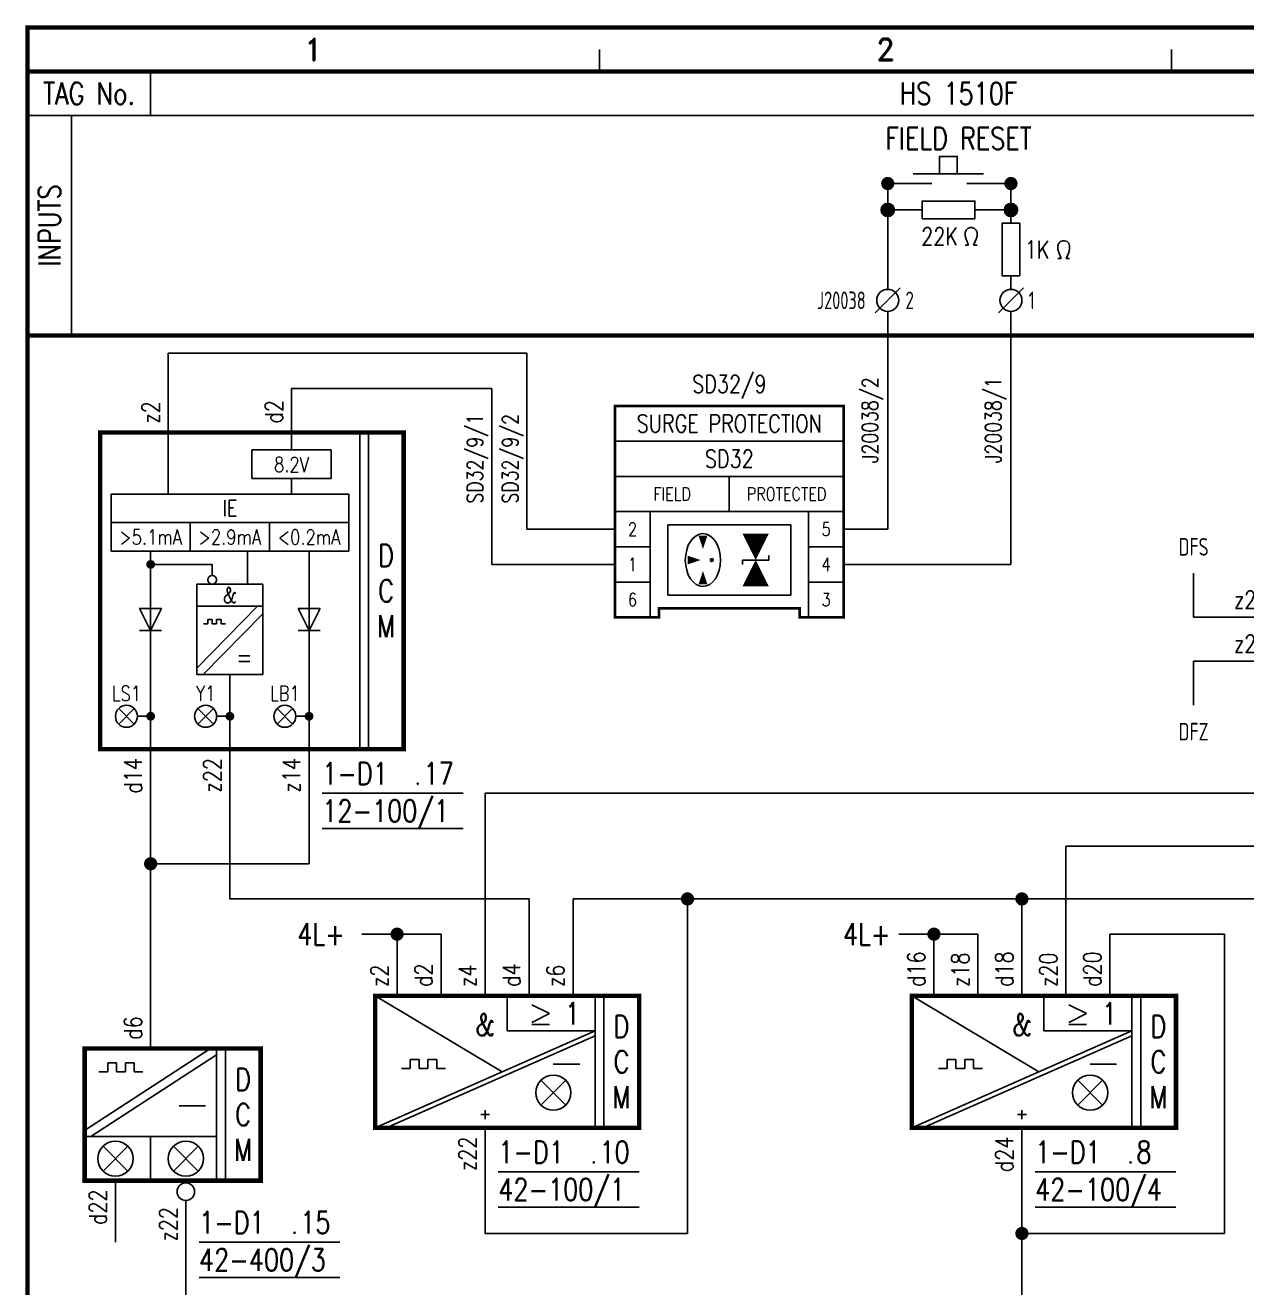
# Model space of a CAD drawing. Extents: x 0 to 414, y 0 to 285.
# Drawn here: x 15.7 to 154.5, y 141.8 to 285.2 of the extents above; entities that cross this region are included whole.
import ezdxf
from ezdxf.enums import TextEntityAlignment as Align

# ---------------------------------------------------------------- set-up
doc = ezdxf.new("R2010")
doc.units = 0
doc.header["$LTSCALE"] = 10
doc.header["$MEASUREMENT"] = 0
doc.layers.get('0').update_dxf_attribs({"linetype": 'CONTINUOUS'})
for name, color, linetype in [('ADD', 7, 'CONTINUOUS'), ('CATALOGUE', 7, 'CONTINUOUS'), ('COL', 7, 'CONTINUOUS'), ('COM', 6, 'CONTINUOUS'), ('COUNTER', 7, 'CONTINUOUS'), ('DES', 2, 'CONTINUOUS'), ('GROUP', 2, 'CONTINUOUS'), ('LAB', 2, 'CONTINUOUS'), ('LOCATION', 7, 'CONTINUOUS'), ('PCABGREY-0_22', 7, 'CONTINUOUS'), ('PREFIX', 2, 'CONTINUOUS'), ('RACK', 7, 'CONTINUOUS'), ('RECORD', 7, 'CONTINUOUS'), ('ROW', 7, 'CONTINUOUS'), ('SLOT', 7, 'CONTINUOUS'), ('SNA', 7, 'CONTINUOUS'), ('SPOTS', 3, 'CONTINUOUS'), ('TEXT', 2, 'CONTINUOUS'), ('TPOL', 2, 'CONTINUOUS'), ('UPS', 2, 'CONTINUOUS'), ('WIRENOS', 4, 'CONTINUOUS'), ('XR_FUNCTION', 7, 'CONTINUOUS'), ('XR_MAIN', 2, 'CONTINUOUS'), ('ZONE', 4, 'CONTINUOUS')]:
    doc.layers.add(name, color=color, linetype=linetype)
doc.styles.add('CATALOGU', font='ISOCP.shx', dxfattribs={"height": 2.5})
doc.styles.add('CROSSREF', font='ROMANS.shx', dxfattribs={"width": 0.8, "height": 1})
doc.styles.add('FUNCTION', font='ISOCP.shx', dxfattribs={"height": 2.5})
doc.styles.add('GROUP', font='romans.shx', dxfattribs={"width": 0.8, "height": 2.5})
doc.styles.add('LOCATION', font='ISOCP.shx', dxfattribs={"height": 2.5})
doc.styles.add('PINS', font='romans.shx', dxfattribs={"width": 0.8})
doc.styles.add('RACK', font='romans.shx', dxfattribs={"width": 0.8, "height": 2})
doc.styles.add('REFERENC', font='ISOCP.shx', dxfattribs={"height": 2.5})
doc.styles.add('ROMAND', font='ROMAND')
doc.styles.add('ROMANS', font='romans.shx', dxfattribs={"width": 0.8})
doc.styles.add('SLOT', font='romans.shx', dxfattribs={"width": 0.8, "height": 2})
doc.styles.add('SYMBOL', font='ISOCP.shx', dxfattribs={"height": 2.5})
doc.styles.add('TERMINAL', font='ISOCP.shx', dxfattribs={"height": 2.5})
doc.styles.add('ZONE', font='ISOCP.shx', dxfattribs={"height": 2.5})

# ---------------------------------------------------------------- blocks, each defined once
blk = doc.blocks.new('HS-A3LG1')
at = {"color": 1}
for p, q in [((81, 280), (81, 282.5)), ((146, 280), (146, 282.5)), ((30, 275), (30, 280)), ((404, 275), (16, 275)), ((21, 275), (21, 250))]:
    blk.add_line(p, q, dxfattribs=at)
at = {"color": 1, "const_width": 0.5}
blk.add_lwpolyline([(16, 3), (409, 3), (409, 285), (16, 285)], close=True, dxfattribs=at)
for points in [[(16, 280), (404, 280)], [(404, 250), (16, 250)]]:
    blk.add_lwpolyline(points, dxfattribs=at)
at = {"color": 2, "style": 'ROMAND'}
for s, p in [('1', (48.5, 282.5)), ('2', (113.5, 282.5))]:
    blk.add_text(s, height=2.5, dxfattribs=at).set_placement(p, align=Align.MIDDLE)
at = {"color": 1, "style": 'ROMANS', "width": 0.8}
blk.add_text('TAG No.', height=2.5, dxfattribs=at).set_placement((23, 277.5), align=Align.MIDDLE)
blk.add_text('INPUTS', height=2.5, rotation=90, dxfattribs=at).set_placement((18.5, 262.5), align=Align.MIDDLE)
at = {"layer": 'COL', "style": 'ROMAND', "flags": 9}
for tag, p in [('COL1', (48.5, 282.5)), ('COL2', (113.5, 282.5)), ('COL3', (178.5, 282.5)), ('COL4', (243.5, 282.5)), ('COL5', (308.5, 282.5)), ('COL6', (373.5, 282.5))]:
    blk.add_attdef(tag, p, '', height=2.5, dxfattribs=at)
at = {"layer": 'ROW', "style": 'ROMAND', "flags": 9}
for tag, p in [('ROW1', (406.5, 249.5)), ('ROW2', (406.5, 188.5)), ('ROW3', (406.5, 127.5)), ('ROW4', (406.5, 66.5))]:
    blk.add_attdef(tag, p, '', height=2.5, dxfattribs=at)
at = {"layer": 'UPS', "color": 3, "style": 'ROMANS', "width": 0.8, "flags": 8}
blk.add_attdef('PROJS->NOMPRO', text='', height=1.7, rotation=90, dxfattribs=at).set_placement((13.5, 35), align=Align.MIDDLE_LEFT)
at = {"layer": 'UPS', "style": 'ROMANS', "width": 0.8, "flags": 8}
for tag, height, p in [('PLANOS->VERIF', 2.5, (293.5, 34.25)), ('PLANOS->CANVI1', 2.5, (109, 29.25)), ('PLANOS->NCAN1', 2.5, (149, 29.25)), ('PLANOS->DCAN1', 2.5, (262.5, 29.25)), ('PLANOS->ORIG', 2.5, (293.5, 29.25)), ('PLANOS->CANVI2', 2.5, (109, 24.25)), ('PLANOS->NCAN2', 2.5, (149, 24.25)), ('PLANOS->DCAN2', 2.5, (262.5, 24.25)), ('PLANOS->HECHF', 2.5, (293.5, 24.25)), ('PLANOS->CANVI3', 2.5, (109, 19.25)), ('PLANOS->NCAN3', 2.5, (149, 19.25)), ('PLANOS->DCAN3', 2.5, (262.5, 19.25)), ('PLANOS->HECHD', 2.5, (293.5, 19.25)), ('PLANOS->CANVI4', 2.5, (109, 14.25)), ('PLANOS->NCAN4', 2.5, (149, 14.25)), ('PLANOS->DCAN4', 2.5, (262.5, 14.25)), ('PLANOS->DATACREA', 2.5, (293.5, 14.25)), ('PLANOS->CANVI5', 2.5, (109, 9.25)), ('PLANOS->NCAN5', 2.5, (149, 9.25)), ('PLANOS->DCAN5', 2.5, (262.5, 9.25)), ('PLANOS->NR1', 2.5, (293.5, 9.25)), ('PROJS->DESCPRO3', 5, (345.5, 5.5)), ('PLANOS->PLANO', 5, (378.5, 5.5)), ('PLANOS->USER', 5, (402.75, 5.5)), ('PLANOS->NR2', 2.5, (293.5, 4.25))]:
    blk.add_attdef(tag, text='', height=height, dxfattribs=at).set_placement(p, align=Align.CENTER)
at = {"layer": 'UPS', "style": 'ROMANS', "width": 3.1263, "flags": 8}
blk.add_attdef('PLANOS->MCAN1', text='', height=2.5, rotation=0.061173, dxfattribs=at).set_placement((155, 31.6443), (254, 31.75), align=Align.FIT)
at = {"layer": 'UPS', "style": 'ROMANS', "flags": 8}
for tag, width, p, p2 in [('PLANOS->MCAN2', 3.0574, (155, 26.75), (254, 26.75)), ('PLANOS->MCAN3', 3.0574, (155, 21.75), (254, 21.75)), ('PLANOS->MCAN4', 3.0462, (155, 16.75), (254, 16.75)), ('PLANOS->MCAN5', 3.0574, (155, 11.75), (254, 11.75))]:
    blk.add_attdef(tag, text='', height=2.5, dxfattribs=dict(at, width=width)).set_placement(p, p2, align=Align.FIT)
at = {"layer": 'UPS', "style": 'ROMANS', "width": 0.8, "flags": 8}
blk.add_attdef('PLANOS->DENOM', (313.5, 24.25), '', height=2.5, dxfattribs=at)
at = {"layer": 'UPS', "color": 4, "style": 'ROMANS', "width": 0.8, "flags": 8}
for tag, p in [('PROJS->DESCPRO1', (303, 19.25)), ('PROJS->DESCPRO2', (303, 14.25))]:
    blk.add_attdef(tag, p, '', height=2.5, dxfattribs=at)
at = {"layer": 'UPS', "color": 3, "style": 'ROMANS', "width": 0.8, "flags": 8}
blk.add_attdef('PLANOS->PROTOTIPO', text='', height=1.7, dxfattribs=at).set_placement((39.5, 5.5), align=Align.MIDDLE_LEFT)
at = {"layer": 'UPS', "style": 'ROMANS', "width": 0.8, "flags": 8}
blk.add_attdef('PLANOS->OBS4', text='', height=2.5, dxfattribs=at).set_placement((107, 5.5), align=Align.MIDDLE_LEFT)
blk = doc.blocks.new('42-400-3')
for p, q in [((6.7929, 0), (-7.5, -9.2929)), ((7.5, 0), (7.5, -15)), ((8.5, 0), (8.5, -15)), ((7.5, -0.7071), (-6.7929, -10)), ((-5.875, -2.625), (-4.875, -2.625)), ((-4.875, -2.625), (-4.875, -1.625)), ((-4.875, -1.625), (-3.875, -1.625)), ((-3.875, -1.625), (-3.875, -2.625)), ((-3.875, -2.625), (-2.875, -2.625)), ((-2.875, -1.625), (-1.875, -1.625)), ((-2.875, -2.625), (-2.875, -1.625)), ((-1.875, -1.625), (-1.875, -2.625)), ((-1.875, -2.625), (-0.875, -2.625)), ((3.25, -6.5), (6.25, -6.5)), ((-7.5, -10), (7.5, -10)), ((0, -10), (0, -15)), ((-5.4142, -13.9142), (-2.5858, -11.0858)), ((-5.4142, -11.0858), (-2.5858, -13.9142)), ((2.5858, -11.0858), (5.4142, -13.9142)), ((2.5858, -13.9142), (5.4142, -11.0858)), ((5.5, -22), (21.5, -22)), ((21.5, -26), (5.5, -26))]:
    blk.add_line(p, q)
at = {"const_width": 0.5}
blk.add_lwpolyline([(-7.5, -15), (12.5, -15), (12.5, 0), (-7.5, 0)], close=True, dxfattribs=at)
for centre, radius in [((-4, -12.5), 2), ((4, -12.5), 2), ((4, -16.25), 1)]:
    blk.add_circle(centre, radius)
at = {"style": 'ROMANS', "width": 0.8}
for s, p in [('D', (10.5, -3.5)), ('C', (10.5, -7.5)), ('M', (10.5, -11.5))]:
    blk.add_text(s, height=2.5, dxfattribs=at).set_placement(p, align=Align.MIDDLE)
at = {"layer": 'ADD', "style": 'PINS', "width": 0.8, "flags": 1}
blk.add_attdef('ADD1', (15, -2), '', height=1.5, dxfattribs=at)
at = {"layer": 'COM', "style": 'PINS', "width": 0.8, "flags": 1}
blk.add_attdef('COM1', (15, -6), '', height=1.5, dxfattribs=at)
at = {"layer": 'DES', "style": 'PINS', "width": 0.8, "flags": 1}
blk.add_attdef('DES1', (15, -4), '', height=1.5, dxfattribs=at)
at = {"layer": 'GROUP', "style": 'GROUP', "width": 0.8, "flags": 1}
blk.add_attdef('GROUP', (15, -12), '', height=1.5, dxfattribs=at)
at = {"layer": 'LAB', "style": 'PINS', "width": 0.8}
blk.add_attdef('LAB1', text='', height=2.5, dxfattribs=at).set_placement((5.5, -24), align=Align.MIDDLE_LEFT)
at = {"layer": 'RACK', "style": 'RACK', "width": 0.8}
blk.add_attdef('RACK', (5.5, -21), '', height=2.5, dxfattribs=at)
at = {"layer": 'SLOT', "style": 'SLOT', "width": 0.8}
blk.add_attdef('SLOT', (17, -21), '', height=2.5, dxfattribs=at)
at = {"layer": 'SNA', "style": 'SYMBOL', "width": 0.8, "flags": 1}
blk.add_attdef('SNA', (15, -10), '', height=1.5, dxfattribs=at)
at = {"layer": 'TEXT', "color": 3, "style": 'PINS', "width": 0.8}
blk.add_text('d6', height=2, rotation=90, dxfattribs=at).set_placement((-2, 1), align=Align.MIDDLE_LEFT)
at = {"layer": 'TEXT', "style": 'ROMANS', "width": 0.8}
blk.add_text('.', height=2, dxfattribs=at).set_placement((16, -21))
at = {"layer": 'TPOL', "style": 'PINS', "width": 0.8}
blk.add_attdef('CN1', (-1, 1), '', height=2, rotation=90, dxfattribs=at)
for tag, p in [('CN2', (-5, -16)), ('CN3', (3, -18))]:
    blk.add_attdef(tag, text='', height=2, rotation=90, dxfattribs=at).set_placement(p, align=Align.RIGHT)
at = {"layer": 'XR_FUNCTION', "style": 'FUNCTION', "width": 0.8, "flags": 1}
blk.add_attdef('XR_FUNCTION', (15, -8), '', height=1.5, dxfattribs=at)
at = {"layer": 'XR_MAIN', "style": 'CROSSREF', "width": 0.8, "flags": 1}
blk.add_attdef('XR_MAIN', (15, -14), '', height=1.5, dxfattribs=at)
blk = doc.blocks.new('42-100-1')
for p, q in [((-2.5, 0), (11.9231, -8.6538)), ((12.5, 0), (12.5, -4)), ((22.5, 0), (22.5, -15)), ((23.5, 0), (23.5, -15)), ((15.3254, -1.0188), (17.3254, -2.0188)), ((15.3254, -3.0188), (17.3254, -2.0188)), ((22.5, -4), (-2.5, -15)), ((12.5, -4), (22.5, -4)), ((15.3254, -3.2688), (17.3254, -3.2688)), ((22.5, -4.5463), (-1.2585, -15)), ((0.5, -8.25), (1.5, -8.25)), ((1.5, -7.25), (2.5, -7.25)), ((1.5, -8.25), (1.5, -7.25)), ((2.5, -7.25), (2.5, -8.25)), ((2.5, -8.25), (3.5, -8.25)), ((3.5, -8.25), (3.5, -7.25)), ((3.5, -7.25), (4.5, -7.25)), ((4.5, -7.25), (4.5, -8.25)), ((4.5, -8.25), (5.5, -8.25)), ((17.75, -7.75), (20.75, -7.75)), ((16.3358, -9.5858), (19.1642, -12.4142)), ((16.3358, -12.4142), (19.1642, -9.5858)), ((9.5, -13.5), (10.5, -13.5)), ((10, -13), (10, -14)), ((11.5, -20), (27.5, -20)), ((27.5, -24), (11.5, -24))]:
    blk.add_line(p, q)
at = {"const_width": 0.5}
blk.add_lwpolyline([(-2.5, -15), (27.5, -15), (27.5, 0), (-2.5, 0)], close=True, dxfattribs=at)
blk.add_circle((17.75, -11), 2)
at = {"style": 'ROMANS', "width": 0.8}
blk.add_text('1', height=2.5, dxfattribs=at).set_placement((19.0754, -3.2688))
blk.add_text('&', height=2.5, dxfattribs=at).set_placement((10, -4.5), align=Align.CENTER)
for s, p in [('D', (25.5, -3.5)), ('C', (25.5, -7.5)), ('M', (25.5, -11.5))]:
    blk.add_text(s, height=2.5, dxfattribs=at).set_placement(p, align=Align.MIDDLE)
at = {"layer": 'ADD', "style": 'PINS', "width": 0.8, "flags": 1}
blk.add_attdef('ADD1', (30, -2), '', height=1.5, dxfattribs=at)
at = {"layer": 'COM', "style": 'PINS', "width": 0.8, "flags": 1}
blk.add_attdef('COM1', (30, -6), '', height=1.5, dxfattribs=at)
at = {"layer": 'DES', "style": 'PINS', "width": 0.8, "flags": 1}
blk.add_attdef('DES1', (30, -4), '', height=1.5, dxfattribs=at)
at = {"layer": 'GROUP', "style": 'GROUP', "width": 0.8, "flags": 1}
blk.add_attdef('GROUP', (30, -12), '', height=1.5, dxfattribs=at)
at = {"layer": 'LAB', "style": 'PINS', "width": 0.8}
blk.add_attdef('LAB1', text='', height=2.5, dxfattribs=at).set_placement((11.5, -22), align=Align.MIDDLE_LEFT)
at = {"layer": 'RACK', "style": 'RACK', "width": 0.8}
blk.add_attdef('RACK', (11.5, -19), '', height=2.5, dxfattribs=at)
at = {"layer": 'SLOT', "style": 'SLOT', "width": 0.8}
blk.add_attdef('SLOT', (23, -19), '', height=2.5, dxfattribs=at)
at = {"layer": 'SNA', "style": 'SYMBOL', "width": 0.8, "flags": 1}
blk.add_attdef('SNA', (30, -10), '', height=1.5, dxfattribs=at)
at = {"layer": 'TEXT', "color": 3, "style": 'PINS', "width": 0.8}
blk.add_text('z2', height=2, rotation=90, dxfattribs=at).set_placement((-2, 1), align=Align.MIDDLE_LEFT)
at = {"layer": 'TEXT', "style": 'ROMANS', "width": 0.8}
blk.add_text('.', height=2, dxfattribs=at).set_placement((22, -19))
at = {"layer": 'TPOL', "style": 'PINS', "width": 0.8}
for tag, p in [('CN1', (-1, 1)), ('CN2', (4, 1)), ('CN3', (9, 1)), ('CN4', (14, 1)), ('CN5', (19, 1))]:
    blk.add_attdef(tag, p, '', height=2, rotation=90, dxfattribs=at)
blk.add_attdef('CN6', text='', height=2, rotation=90, dxfattribs=at).set_placement((9, -16), align=Align.RIGHT)
at = {"layer": 'XR_FUNCTION', "style": 'FUNCTION', "width": 0.8, "flags": 1}
blk.add_attdef('XR_FUNCTION', (30, -8), '', height=1.5, dxfattribs=at)
at = {"layer": 'XR_MAIN', "style": 'CROSSREF', "width": 0.8, "flags": 1}
blk.add_attdef('XR_MAIN', (30, -14), '', height=1.5, dxfattribs=at)
blk = doc.blocks.new('12-100-1')
for p, q in [((0, -7), (0, 0)), ((14, 0), (14, -2)), ((21.75, 0), (21.75, -36)), ((22.75, 0), (22.75, -36)), ((18.5, -2), (9.5, -2)), ((9.5, -2), (9.5, -5.25)), ((18.5, -5.25), (18.5, -2)), ((9.5, -5.25), (18.5, -5.25)), ((14, -7), (14, -5.25)), ((20.5, -7), (-6.5, -7)), ((-6.5, -7), (-6.5, -13.5)), ((20.5, -13.5), (20.5, -7)), ((20.5, -10.25), (-6.5, -10.25)), ((2.5, -13.5), (2.5, -10.25)), ((11.5, -10.25), (11.5, -13.5)), ((-6.5, -13.5), (20.5, -13.5)), ((-2, -36), (-2, -13.5)), ((9, -17.25), (9, -13.5)), ((16, -36), (16, -13.5)), ((5, -15), (-2, -15)), ((5, -16.25), (5, -15)), ((3.25, -17.25), (3.25, -27.5)), ((10.75, -17.25), (3.25, -17.25)), ((10.75, -27.5), (10.75, -17.25)), ((-0.75, -20), (-3.25, -20)), ((-2, -22.5), (-3.25, -20)), ((-0.75, -20), (-2, -22.5)), ((10.75, -19.75), (3.25, -19.75)), ((10.1479, -19.75), (3.25, -26.7929)), ((17.25, -20), (14.75, -20)), ((16, -22.5), (14.75, -20)), ((17.25, -20), (16, -22.5)), ((10.75, -20.596), (3.9571, -27.5)), ((4.5, -21.25), (5, -21.25)), ((4.5, -21.75), (4.5, -21.25)), ((5, -21.25), (5, -21.75)), ((5.5, -21.25), (6, -21.25)), ((5.5, -21.75), (5.5, -21.25)), ((6, -21.25), (6, -21.75)), ((-3.25, -22.5), (-0.75, -22.5)), ((4, -21.75), (4.5, -21.75)), ((5, -21.75), (5.5, -21.75)), ((6, -21.75), (6.5, -21.75)), ((14.75, -22.5), (17.25, -22.5)), ((8.0125, -25.4), (9.2875, -25.4)), ((8.0125, -26.0375), (9.2875, -26.0375)), ((3.25, -27.5), (10.75, -27.5)), ((7, -36), (7, -27.5)), ((-5.6339, -31.3661), (-3.8661, -33.1339)), ((-5.6339, -33.1339), (-3.8661, -31.3661)), ((3.3661, -33.1339), (5.1339, -31.3661)), ((3.3661, -31.3661), (5.1339, -33.1339)), ((12.3661, -31.3661), (14.1339, -33.1339)), ((12.3661, -33.1339), (14.1339, -31.3661)), ((-2, -32.25), (-3.5, -32.25)), ((7, -32.25), (5.5, -32.25)), ((16, -32.25), (14.5, -32.25)), ((17.5, -41), (33.5, -41)), ((33.5, -45), (17.5, -45))]:
    blk.add_line(p, q)
at = {"const_width": 0.5}
blk.add_lwpolyline([(-7.75, -36), (26.75, -36), (26.75, 0), (-7.75, 0)], close=True, dxfattribs=at)
for points in [[(-1.75, -15, -1), (-2.25, -15, -1)], [(-2.25, -32.25, 1), (-1.75, -32.25, 1)], [(6.75, -32.25, 1), (7.25, -32.25, 1)], [(15.75, -32.25, 1), (16.25, -32.25, 1)]]:
    blk.add_lwpolyline(points, format="xyb", close=True, dxfattribs=at)
for centre, radius in [((5, -16.75), 0.5), ((-4.75, -32.25), 1.25), ((4.25, -32.25), 1.25), ((13.25, -32.25), 1.25)]:
    blk.add_circle(centre, radius)
at = {"style": 'ROMANS', "width": 0.8}
for s, height, p in [('8.2V', 1.7, (14, -4.5)), ('IE', 1.8, (7, -9.5)), ('>5.1mA', 1.7, (-2, -12.75)), ('>2.9mA', 1.7, (7, -12.75)), ('<0.2mA', 1.7, (16, -12.75)), ('&', 1.8, (7, -19.375)), ('LS1', 1.7, (-4.75, -30.5)), ('Y1', 1.7, (4.25, -30.5)), ('LB1', 1.7, (13.25, -30.5))]:
    blk.add_text(s, height=height, dxfattribs=at).set_placement(p, align=Align.CENTER)
for s, p in [('D', (24.75, -14)), ('C', (24.75, -18)), ('M', (24.75, -22))]:
    blk.add_text(s, height=2.5, dxfattribs=at).set_placement(p, align=Align.MIDDLE)
at = {"layer": 'ADD', "style": 'PINS', "width": 0.8, "flags": 1}
blk.add_attdef('ADD1', (29, -23), '', height=1.5, dxfattribs=at)
at = {"layer": 'COM', "style": 'PINS', "width": 0.8, "flags": 1}
blk.add_attdef('COM1', (29, -27), '', height=1.5, dxfattribs=at)
at = {"layer": 'DES', "style": 'PINS', "width": 0.8, "flags": 1}
blk.add_attdef('DES1', (29, -25), '', height=1.5, dxfattribs=at)
at = {"layer": 'GROUP', "style": 'GROUP', "width": 0.8, "flags": 1}
blk.add_attdef('GROUP', (29, -33), '', height=1.5, dxfattribs=at)
at = {"layer": 'LAB', "style": 'PINS', "width": 0.8}
blk.add_attdef('LAB1', text='', height=2.5, dxfattribs=at).set_placement((17.5, -43), align=Align.MIDDLE_LEFT)
at = {"layer": 'RACK', "style": 'RACK', "width": 0.8}
blk.add_attdef('RACK', (17.5, -40), '', height=2.5, dxfattribs=at)
at = {"layer": 'SLOT', "style": 'SLOT', "width": 0.8}
blk.add_attdef('SLOT', (29, -40), '', height=2.5, dxfattribs=at)
at = {"layer": 'SNA', "style": 'SYMBOL', "width": 0.8, "flags": 1}
blk.add_attdef('SNA', (29, -31), '', height=1.5, dxfattribs=at)
at = {"layer": 'TEXT', "color": 3, "style": 'PINS', "width": 0.8}
blk.add_text('z2', height=2, rotation=90, dxfattribs=at).set_placement((-2, 1), align=Align.MIDDLE_LEFT)
at = {"layer": 'TEXT', "style": 'ROMANS', "width": 0.8}
blk.add_text('.', height=2, dxfattribs=at).set_placement((28, -40))
at = {"layer": 'TPOL', "style": 'PINS', "width": 0.8}
for tag, p in [('CN1', (-1, 1)), ('CN2', (13, 1))]:
    blk.add_attdef(tag, p, '', height=2, rotation=90, dxfattribs=at)
for tag, p in [('CN3', (-3, -37)), ('CN4', (6, -37)), ('CN5', (15, -37))]:
    blk.add_attdef(tag, text='', height=2, rotation=90, dxfattribs=at).set_placement(p, align=Align.RIGHT)
at = {"layer": 'XR_FUNCTION', "style": 'FUNCTION', "width": 0.8, "flags": 1}
blk.add_attdef('XR_FUNCTION', (29, -29), '', height=1.5, dxfattribs=at)
at = {"layer": 'XR_MAIN', "style": 'CROSSREF', "width": 0.8, "flags": 1}
blk.add_attdef('XR_MAIN', (29, -35), '', height=1.5, dxfattribs=at)
blk = doc.blocks.new('42-100-4')
for p, q in [((-2.5, 0), (11.9231, -8.6538)), ((12.5, 0), (12.5, -4)), ((22.5, 0), (22.5, -15)), ((23.5, 0), (23.5, -15)), ((15.3254, -1.0188), (17.3254, -2.0188)), ((15.3254, -3.0188), (17.3254, -2.0188)), ((22.5, -4), (-2.5, -15)), ((12.5, -4), (22.5, -4)), ((15.3254, -3.2688), (17.3254, -3.2688)), ((22.5, -4.5463), (-1.2585, -15)), ((0.5, -8.25), (1.5, -8.25)), ((1.5, -7.25), (2.5, -7.25)), ((1.5, -8.25), (1.5, -7.25)), ((2.5, -7.25), (2.5, -8.25)), ((2.5, -8.25), (3.5, -8.25)), ((3.5, -8.25), (3.5, -7.25)), ((3.5, -7.25), (4.5, -7.25)), ((4.5, -7.25), (4.5, -8.25)), ((4.5, -8.25), (5.5, -8.25)), ((17.75, -7.75), (20.75, -7.75)), ((16.3358, -9.5858), (19.1642, -12.4142)), ((16.3358, -12.4142), (19.1642, -9.5858)), ((9.5, -13.5), (10.5, -13.5)), ((10, -13), (10, -14)), ((11.5, -20), (27.5, -20)), ((27.5, -24), (11.5, -24))]:
    blk.add_line(p, q)
at = {"const_width": 0.5}
blk.add_lwpolyline([(-2.5, -15), (27.5, -15), (27.5, 0), (-2.5, 0)], close=True, dxfattribs=at)
blk.add_circle((17.75, -11), 2)
for p in [(0, 0), (5, 0), (10, 0), (15, 0), (20, 0), (10, -15)]:
    blk.add_point(p)
at = {"style": 'ROMANS', "width": 0.8}
blk.add_text('1', height=2.5, dxfattribs=at).set_placement((19.0754, -3.2688))
blk.add_text('&', height=2.5, dxfattribs=at).set_placement((10, -4.5), align=Align.CENTER)
for s, p in [('D', (25.5, -3.5)), ('C', (25.5, -7.5)), ('M', (25.5, -11.5))]:
    blk.add_text(s, height=2.5, dxfattribs=at).set_placement(p, align=Align.MIDDLE)
at = {"layer": 'ADD', "style": 'PINS', "width": 0.8, "flags": 1}
blk.add_attdef('ADD1', (30, -2), '', height=1.5, dxfattribs=at)
at = {"layer": 'COM', "style": 'PINS', "width": 0.8, "flags": 1}
blk.add_attdef('COM1', (30, -6), '', height=1.5, dxfattribs=at)
at = {"layer": 'DES', "style": 'PINS', "width": 0.8, "flags": 1}
blk.add_attdef('DES1', (30, -4), '', height=1.5, dxfattribs=at)
at = {"layer": 'GROUP', "style": 'GROUP', "width": 0.8, "flags": 1}
blk.add_attdef('GROUP', (30, -12), '', height=1.5, dxfattribs=at)
at = {"layer": 'LAB', "style": 'PINS', "width": 0.8}
blk.add_attdef('LAB1', text='', height=2.5, dxfattribs=at).set_placement((11.5, -22), align=Align.MIDDLE_LEFT)
at = {"layer": 'RACK', "style": 'RACK', "width": 0.8}
blk.add_attdef('RACK', (11.5, -19), '', height=2.5, dxfattribs=at)
at = {"layer": 'SLOT', "style": 'SLOT', "width": 0.8}
blk.add_attdef('SLOT', (23, -19), '', height=2.5, dxfattribs=at)
at = {"layer": 'SNA', "style": 'SYMBOL', "width": 0.8, "flags": 1}
blk.add_attdef('SNA', (30, -10), '', height=1.5, dxfattribs=at)
at = {"layer": 'TEXT', "color": 3, "style": 'PINS', "width": 0.8}
blk.add_text('d16', height=2, rotation=90, dxfattribs=at).set_placement((-2, 1), align=Align.MIDDLE_LEFT)
at = {"layer": 'TEXT', "style": 'ROMANS', "width": 0.8}
blk.add_text('.', height=2, dxfattribs=at).set_placement((22, -19))
at = {"layer": 'TPOL', "style": 'PINS', "width": 0.8}
for tag, p in [('CN1', (-1, 1)), ('CN2', (4, 1)), ('CN3', (9, 1)), ('CN4', (14, 1)), ('CN5', (19, 1))]:
    blk.add_attdef(tag, p, '', height=2, rotation=90, dxfattribs=at)
blk.add_attdef('CN6', text='', height=2, rotation=90, dxfattribs=at).set_placement((9, -16), align=Align.RIGHT)
at = {"layer": 'XR_FUNCTION', "style": 'FUNCTION', "width": 0.8, "flags": 1}
blk.add_attdef('XR_FUNCTION', (30, -8), '', height=1.5, dxfattribs=at)
at = {"layer": 'XR_MAIN', "style": 'CROSSREF', "width": 0.8, "flags": 1}
blk.add_attdef('XR_MAIN', (30, -14), '', height=1.5, dxfattribs=at)
blk = doc.blocks.new('22-100-1')
for p, q in [((-17.5, -5), (-17.5, 0)), ((16.5282, 0), (-7.5, -14.4169)), ((-7.5, 0), (4.5141, -7.2085)), ((17.5, 0), (17.5, -15)), ((18.5, 0), (18.5, -15)), ((17.5, -0.5831), (-6.5282, -15)), ((-7.5, -5), (-17.5, -5)), ((12.25, -5.5), (15.25, -5.5)), ((-4.5, -6.5), (-3.5, -6.5)), ((-4.5, -7.5), (-4.5, -6.5)), ((-3.5, -6.5), (-3.5, -7.5)), ((-2.5, -6.5), (-1.5, -6.5)), ((-2.5, -7.5), (-2.5, -6.5)), ((-1.5, -6.5), (-1.5, -7.5)), ((-5.5, -7.5), (-4.5, -7.5)), ((-3.5, -7.5), (-2.5, -7.5)), ((-1.5, -7.5), (-0.5, -7.5)), ((8.25, -7.5), (12.25, -7.5)), ((10.25, -10.9641), (8.25, -7.5)), ((12.25, -7.5), (10.25, -10.9641)), ((13.3358, -8.0858), (16.1642, -10.9142)), ((13.3358, -10.9142), (16.1642, -8.0858)), ((-7.5, -10), (-17.5, -10)), ((-17.5, -10), (-17.5, -15)), ((1.5, -12), (-0.2321, -13)), ((-0.2321, -12), (-0.2321, -14)), ((1.5, -14), (1.5, -12)), ((3, -13), (-1.5, -13)), ((-0.2321, -13), (1.5, -14)), ((4.5, -13.5), (5.5, -13.5)), ((5, -13), (5, -14)), ((14.5, -13.5), (15.5, -13.5)), ((16.5, -20), (32.5, -20)), ((32.5, -24), (16.5, -24))]:
    blk.add_line(p, q)
at = {"const_width": 0.5}
blk.add_lwpolyline([(-7.5, -15), (22.5, -15), (22.5, 0), (-7.5, 0)], close=True, dxfattribs=at)
blk.add_circle((14.75, -9.5), 2)
at = {"style": 'ROMANS', "width": 0.8}
blk.add_text('&', height=2.5, dxfattribs=at).set_placement((5, -4), align=Align.CENTER)
for s, p in [('D', (20.5, -3.5)), ('C', (20.5, -7.5)), ('M', (20.5, -11.5))]:
    blk.add_text(s, height=2.5, dxfattribs=at).set_placement(p, align=Align.MIDDLE)
at = {"layer": 'ADD', "style": 'PINS', "width": 0.8, "flags": 1}
blk.add_attdef('ADD1', (25, -2), '', height=1.5, dxfattribs=at)
at = {"layer": 'COM', "style": 'PINS', "width": 0.8, "flags": 1}
blk.add_attdef('COM1', (25, -6), '', height=1.5, dxfattribs=at)
at = {"layer": 'DES', "style": 'PINS', "width": 0.8, "flags": 1}
blk.add_attdef('DES1', (25, -4), '', height=1.5, dxfattribs=at)
at = {"layer": 'GROUP', "style": 'GROUP', "width": 0.8, "flags": 1}
blk.add_attdef('GROUP', (25, -12), '', height=1.5, dxfattribs=at)
at = {"layer": 'LAB', "style": 'PINS', "width": 0.8}
blk.add_attdef('LAB1', text='', height=2.5, dxfattribs=at).set_placement((16.5, -22), align=Align.MIDDLE_LEFT)
at = {"layer": 'LOCATION', "style": 'LOCATION', "width": 0.8}
blk.add_attdef('LOCATION', text='', height=2, dxfattribs=at).set_placement((-17.5, 2), align=Align.CENTER)
blk.add_attdef('ZONE', text='', height=2, dxfattribs=at).set_placement((-17.5, -17), align=Align.TOP_CENTER)
at = {"layer": 'RACK', "style": 'RACK', "width": 0.8}
blk.add_attdef('RACK', (16.5, -19), '', height=2.5, dxfattribs=at)
at = {"layer": 'SLOT', "style": 'SLOT', "width": 0.8}
blk.add_attdef('SLOT', (28, -19), '', height=2.5, dxfattribs=at)
at = {"layer": 'SNA', "style": 'SYMBOL', "width": 0.8, "flags": 1}
blk.add_attdef('SNA', (25, -10), '', height=1.5, dxfattribs=at)
at = {"layer": 'TEXT', "color": 3, "style": 'PINS', "width": 0.8}
blk.add_text('z2', height=2, rotation=90, dxfattribs=at).set_placement((-2, 1), align=Align.MIDDLE_LEFT)
at = {"layer": 'TEXT', "style": 'ROMANS', "width": 0.8}
blk.add_text('.', height=2, dxfattribs=at).set_placement((27, -19))
at = {"layer": 'TPOL', "style": 'PINS', "width": 0.8}
for tag, p in [('CN1', (-1, 1)), ('CN2', (9, 1))]:
    blk.add_attdef(tag, p, '', height=2, rotation=90, dxfattribs=at)
for tag, p in [('CN6', (-9, -4)), ('CN7', (-9, -9))]:
    blk.add_attdef(tag, text='', height=2, dxfattribs=at).set_placement(p, align=Align.RIGHT)
for tag, p in [('CN3', (-6, -16)), ('CN4', (4, -16)), ('CN5', (14, -16))]:
    blk.add_attdef(tag, text='', height=2, rotation=90, dxfattribs=at).set_placement(p, align=Align.RIGHT)
at = {"layer": 'XR_FUNCTION', "style": 'FUNCTION', "width": 0.8, "flags": 1}
blk.add_attdef('XR_FUNCTION', (25, -8), '', height=1.5, dxfattribs=at)
at = {"layer": 'XR_MAIN', "style": 'CROSSREF', "width": 0.8, "flags": 1}
blk.add_attdef('XR_MAIN', (25, -14), '', height=1.5, dxfattribs=at)
blk = doc.blocks.new('TERM01')
blk.add_line((1.4142, 1.4142), (-1.4142, -1.4142))
blk.add_circle((0, 0), 1.25)
at = {"layer": 'CATALOGUE', "style": 'CATALOGU', "width": 0.8, "flags": 9}
blk.add_attdef('CATALOGUE', (2, -3.5), '', height=0.5, dxfattribs=at)
at = {"layer": 'COUNTER', "style": 'SYMBOL', "width": 0.8, "flags": 8}
blk.add_attdef('COUNTER', text='', height=2, dxfattribs=at).set_placement((2, 0), align=Align.MIDDLE_LEFT)
at = {"layer": 'LOCATION', "style": 'LOCATION', "width": 0.8, "flags": 1}
blk.add_attdef('LOCATION', (2, -4.25), '', height=0.5, dxfattribs=at)
at = {"layer": 'PREFIX', "style": 'TERMINAL', "width": 0.8}
blk.add_attdef('PREFIX', text='', height=2, dxfattribs=at).set_placement((-2.5, 0), align=Align.MIDDLE_RIGHT)
at = {"layer": 'RECORD', "style": 'REFERENC', "width": 0.8, "flags": 9}
blk.add_attdef('RECORD', (2, -2.75), '', height=0.5, dxfattribs=at)
at = {"layer": 'SNA', "style": 'SYMBOL', "width": 0.8, "flags": 9}
blk.add_attdef('SNA', (2, -2), '', height=0.5, dxfattribs=at)
at = {"layer": 'TPOL', "style": 'PINS', "width": 0.8, "flags": 9}
blk.add_attdef('CN2', (0, 1.5), '', height=0.5, dxfattribs=at)
blk.add_attdef('CN1', text='', height=0.5, dxfattribs=at).set_placement((0, -1.5), align=Align.TOP_LEFT)
at = {"layer": 'ZONE', "style": 'ZONE', "width": 0.8, "flags": 1}
blk.add_attdef('ZONE', (2, -5), '', height=0.5, dxfattribs=at)
blk = doc.blocks.new('DOT')
for radius in [0.75, 0.65, 0.55, 0.45, 0.35, 0.25, 0.15, 0.05]:
    blk.add_circle((0, 0), radius)
blk = doc.blocks.new('OHM')
for p, q in [((-0.3338, 0.714), (-0.2858, 0.8572)), ((-0.2858, 0.8572), (-0.1906, 0.9524)), ((-0.1906, 0.9524), (-0.0478, 1)), ((-0.0478, 1), (0.0478, 1)), ((0.1906, 0.9524), (0.0478, 1)), ((0.2858, 0.8572), (0.1906, 0.9524)), ((0.3338, 0.714), (0.2858, 0.8572)), ((-0.3342, 0), (-0.143, 0)), ((-0.3338, 0.5224), (-0.3338, 0.714)), ((-0.2858, 0.3332), (-0.3338, 0.5224)), ((-0.143, 0), (-0.2858, 0.3332)), ((0.143, 0), (0.2858, 0.3332)), ((0.3342, 0), (0.143, 0)), ((0.2858, 0.3332), (0.3338, 0.5224)), ((0.3338, 0.5224), (0.3338, 0.714))]:
    blk.add_line(p, q)

msp = doc.modelspace()

# ---------------------------------------------------------------- linework, layer by layer
for p, q in [((108.75, 238), (82.75, 238)), ((108.75, 234), (82.75, 234)), ((95.75, 234), (95.75, 230)), ((108.75, 230), (82.75, 230)), ((86.75, 230), (86.75, 218)), ((104.75, 218), (104.75, 230)), ((88.75, 228.5), (102.75, 228.5)), ((88.75, 220.5), (88.75, 228.5)), ((102.75, 228.5), (102.75, 220.5)), ((86.75, 226), (82.75, 226)), ((108.75, 226), (104.75, 226)), ((97.25, 224.5), (100.25, 224.5)), ((97.25, 224.5), (97.25, 224)), ((100.25, 224.5), (100.25, 225)), ((86.75, 222), (82.75, 222)), ((108.75, 222), (104.75, 222)), ((102.75, 220.5), (88.75, 220.5))]:
    msp.add_line(p, q)
at = {"const_width": 0.3}
msp.add_lwpolyline([(103.75, 219), (103.75, 218), (108.75, 218), (108.75, 242), (82.75, 242), (82.75, 218), (87.75, 218), (87.75, 219)], close=True, dxfattribs=at)
for points in [[(98.75, 227.5, 3, 0, 0), (98.75, 224.5, 0, 0, 0)], [(92.75, 227.25, 1, 0, 0), (92.75, 225.75, 0, 0, 0)], [(98.75, 221.5, 3, 0, 0), (98.75, 224.5, 0, 0, 0)], [(91, 224.5, 1, 0, 0), (92.5, 224.5, 0, 0, 0)], [(92.75, 221.75, 1, 0, 0), (92.75, 223.25, 0, 0, 0)]]:
    msp.add_lwpolyline(points, format="xyseb")
at = {"const_width": 0.25}
msp.add_lwpolyline([(93.625, 224.5, 1), (93.875, 224.5, 1)], format="xyb", close=True, dxfattribs=at)
msp.add_ellipse((92.75, 224.5), major_axis=(0, -3), ratio=0.6667)
at = {"layer": 'PCABGREY-0_22'}
for p, q in [((124.649, 268.357), (116.649, 268.357)), ((113.75, 264.2664), (113.75, 267.2664)), ((118.75, 267.2664), (113.75, 267.2664)), ((113.75, 267.2664), (118.75, 267.2664)), ((127.75, 267.2664), (122.75, 267.2664)), ((127.75, 267.2664), (122.75, 267.2664)), ((127.75, 264.2664), (127.75, 267.2664)), ((113.75, 255.25), (113.75, 264.2664)), ((113.75, 264.2664), (117.649, 264.2664)), ((127.75, 264.2664), (123.649, 264.2664)), ((127.75, 262.7664), (127.75, 264.2664)), ((127.75, 255.25), (127.75, 256.7664)), ((113.75, 228), (113.75, 252.75)), ((127.75, 252.75), (127.75, 224)), ((72.75, 248), (32, 248)), ((32, 239), (32, 248)), ((72.75, 228), (72.75, 248)), ((68.75, 244), (46, 244)), ((46, 239), (46, 244)), ((68.75, 224), (68.75, 244)), ((82.75, 230), (82.75, 226)), ((82.75, 230), (82.75, 226)), ((82.75, 230), (82.75, 226)), ((108.75, 230), (108.75, 226)), ((82.75, 228), (72.75, 228)), ((108.75, 228), (113.75, 228)), ((82.75, 226), (82.75, 222)), ((82.75, 226), (82.75, 222)), ((82.75, 226), (82.75, 222)), ((108.75, 226), (108.75, 222)), ((82.75, 224), (68.75, 224)), ((108.75, 224), (127.75, 224)), ((30, 203), (30, 190)), ((39, 186), (39, 203)), ((48, 203), (48, 190)), ((68, 198), (171, 198)), ((68, 198), (68, 175)), ((245, 192), (134, 192)), ((134, 175), (134, 192)), ((30, 190), (48, 190)), ((30, 169), (30, 190)), ((39, 186), (73, 186)), ((73, 175), (73, 186)), ((78, 186), (91, 186)), ((78, 175), (78, 186)), ((91, 186), (129, 186)), ((91, 148), (91, 186)), ((129, 186), (240, 186)), ((129, 175), (129, 186)), ((58, 182), (54, 182)), ((58, 182), (63, 182)), ((58, 175), (58, 182)), ((63, 175), (63, 182)), ((119, 182), (115, 182)), ((119, 182), (124, 182)), ((119, 175), (119, 182)), ((124, 175), (124, 182)), ((152, 182), (139, 182)), ((139, 175), (139, 182)), ((152, 148), (152, 182)), ((68, 148), (68, 160)), ((129, 148), (129, 160)), ((26, 147), (26, 154)), ((34, 125), (34, 151.75)), ((68, 148), (91, 148)), ((129, 140), (129, 148)), ((129, 148), (152, 148))]:
    msp.add_line(p, q, dxfattribs=at)
for points in [[(121.649, 268.357), (121.649, 270.357), (119.649, 270.357), (119.649, 268.357)], [(117.649, 263.2664), (123.649, 263.2664), (123.649, 265.2664), (117.649, 265.2664)], [(128.75, 256.7664), (128.75, 262.7664), (126.75, 262.7664), (126.75, 256.7664)]]:
    msp.add_lwpolyline(points, close=True, dxfattribs=at)
at = {"layer": 'SPOTS', "color": 7, "const_width": 0.75}
for points in [[(113.375, 267.2664, 1), (114.125, 267.2664, 1)], [(127.375, 267.2664, 1), (128.125, 267.2664, 1)], [(113.375, 264.2664, 1), (114.125, 264.2664, 1)], [(127.375, 264.2664, 1), (128.125, 264.2664, 1)], [(29.625, 190, 1), (30.375, 190, 1)], [(90.625, 186, 1), (91.375, 186, 1)], [(128.625, 186, 1), (129.375, 186, 1)], [(57.625, 182, 1), (58.375, 182, 1)], [(118.625, 182, 1), (119.375, 182, 1)], [(128.625, 148, 1), (129.375, 148, 1)]]:
    msp.add_lwpolyline(points, format="xyb", close=True, dxfattribs=at)

# ---------------------------------------------------------------- block references
msp.add_blockref('HS-A3LG1', (0, 0))
ref = msp.add_blockref('TERM01', (113.75, 254))
ref.add_attrib('COUNTER', '2', dxfattribs={"layer": 'COUNTER', "height": 2, "style": 'SYMBOL', "width": 0.8, "flags": 8}).set_placement((115.75, 254), align=Align.MIDDLE_LEFT)
ref.add_attrib('PREFIX', 'J20038', dxfattribs={"layer": 'PREFIX', "height": 2, "style": 'TERMINAL', "width": 0.75}).set_placement((111.25, 254), align=Align.MIDDLE_RIGHT)
for name, p, values in [('TERM01', (127.75, 254), {'COUNTER': '1'}), ('12-100-1', (32, 239), {'CN1': 'z2', 'CN2': 'd2', 'CN3': 'd14', 'CN4': 'z22', 'CN5': 'z14', 'RACK': '1-D1', 'SLOT': '17', 'LAB1': '12-100/1'}), ('22-100-1', (166, 223), {'CN1': 'z2', 'CN2': 'd2', 'CN3': 'z10', 'CN4': 'd14', 'CN5': 'z14', 'CN6': 'z22', 'CN7': 'z24', 'LAB1': '22-100/1', 'RACK': '1-D1', 'LOCATION': 'DFS', 'ZONE': 'DFZ', 'SLOT': '11'}), ('42-100-4', (119, 175), {'CN1': 'd16', 'CN2': 'z18', 'CN3': 'd18', 'CN4': 'z20', 'CN5': 'd20', 'CN6': 'd24', 'LAB1': '42-100/4', 'RACK': '1-D1', 'SLOT': '8'}), ('42-100-1', (58, 175), {'CN1': 'z2', 'CN2': 'd2', 'CN3': 'z4', 'CN4': 'd4', 'CN5': 'z6', 'CN6': 'z22', 'LAB1': '42-100/1', 'RACK': '1-D1', 'SLOT': '10'}), ('42-400-3', (30, 169), {'CN1': 'd6', 'CN2': 'd22', 'CN3': 'z22', 'LAB1': '42-400/3', 'RACK': '1-D1', 'SLOT': '15'})]:
    msp.add_blockref(name, p).add_auto_attribs(values)
at = {"layer": 'PCABGREY-0_22'}
for p in [(113.75, 264.2664), (127.75, 264.2664)]:
    msp.add_blockref('DOT', p, dxfattribs=at)
at = {"layer": 'PCABGREY-0_22', "xscale": 2, "yscale": 2, "zscale": 2}
for p in [(123.2267, 260.2664), (133.75, 258.7664)]:
    msp.add_blockref('OHM', p, dxfattribs=at)

# ---------------------------------------------------------------- texts
at = {"style": 'ROMANS', "width": 0.8}
for s, height, p in [('SURGE PROTECTION', 2, (95.75, 240)), ('SD32', 2, (95.75, 236)), ('FIELD', 1.5, (89.25, 232)), ('PROTECTED', 1.5, (102.25, 232)), ('2', 1.5, (84.75, 228)), ('5', 1.5, (106.75, 228)), ('1', 1.5, (84.75, 224)), ('4', 1.5, (106.75, 224)), ('6', 1.5, (84.75, 220)), ('3', 1.5, (106.75, 220))]:
    msp.add_text(s, height=height, dxfattribs=at).set_placement(p, align=Align.MIDDLE)
at = {"layer": 'TEXT', "style": 'ROMANS', "width": 0.8}
for s, height, p in [('HS 1510F', 2.5, (121.7983, 277.5)), ('FIELD RESET', 2.5, (121.7983, 272.4)), ('22K', 2, (119.649, 261.2664))]:
    msp.add_text(s, height=height, dxfattribs=at).set_placement(p, align=Align.MIDDLE)
for s, height, p in [('1K', 2, (129.3276, 259.7664)), ('4L+', 2.5, (46.6667, 182)), ('4L+', 2.5, (108.6667, 182))]:
    msp.add_text(s, height=height, dxfattribs=at).set_placement(p, align=Align.MIDDLE_LEFT)
msp.add_text('SD32/9', height=2, dxfattribs=at).set_placement((95.75, 243.5), align=Align.CENTER)
at = {"layer": 'WIRENOS', "style": 'ROMANS', "width": 0.8}
for s, p in [('J20038/2', (111.8595, 240.375)), ('J20038/1', (125.8595, 240.375))]:
    msp.add_text(s, height=1.8, rotation=90, dxfattribs=at).set_placement(p, align=Align.MIDDLE)
for s, p in [('SD32/9/1', (67.75, 236)), ('SD32/9/2', (71.75, 236))]:
    msp.add_text(s, height=1.8, rotation=90, dxfattribs=at).set_placement(p, align=Align.CENTER)

doc.saveas('drawing.dxf')
